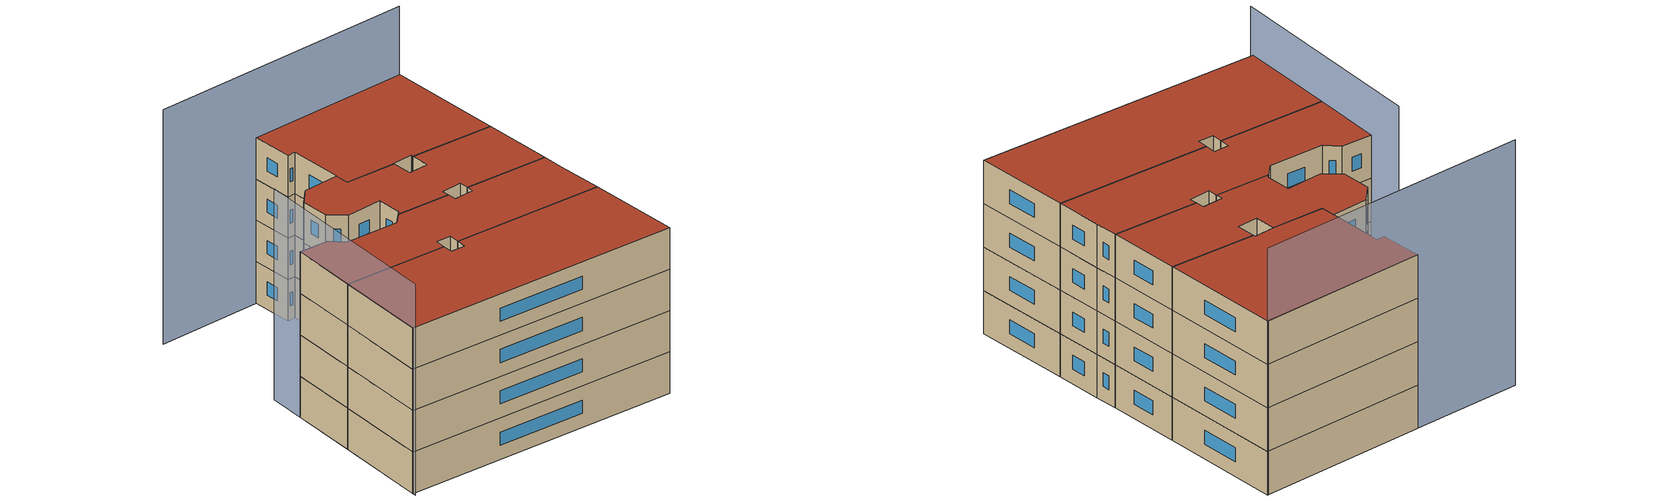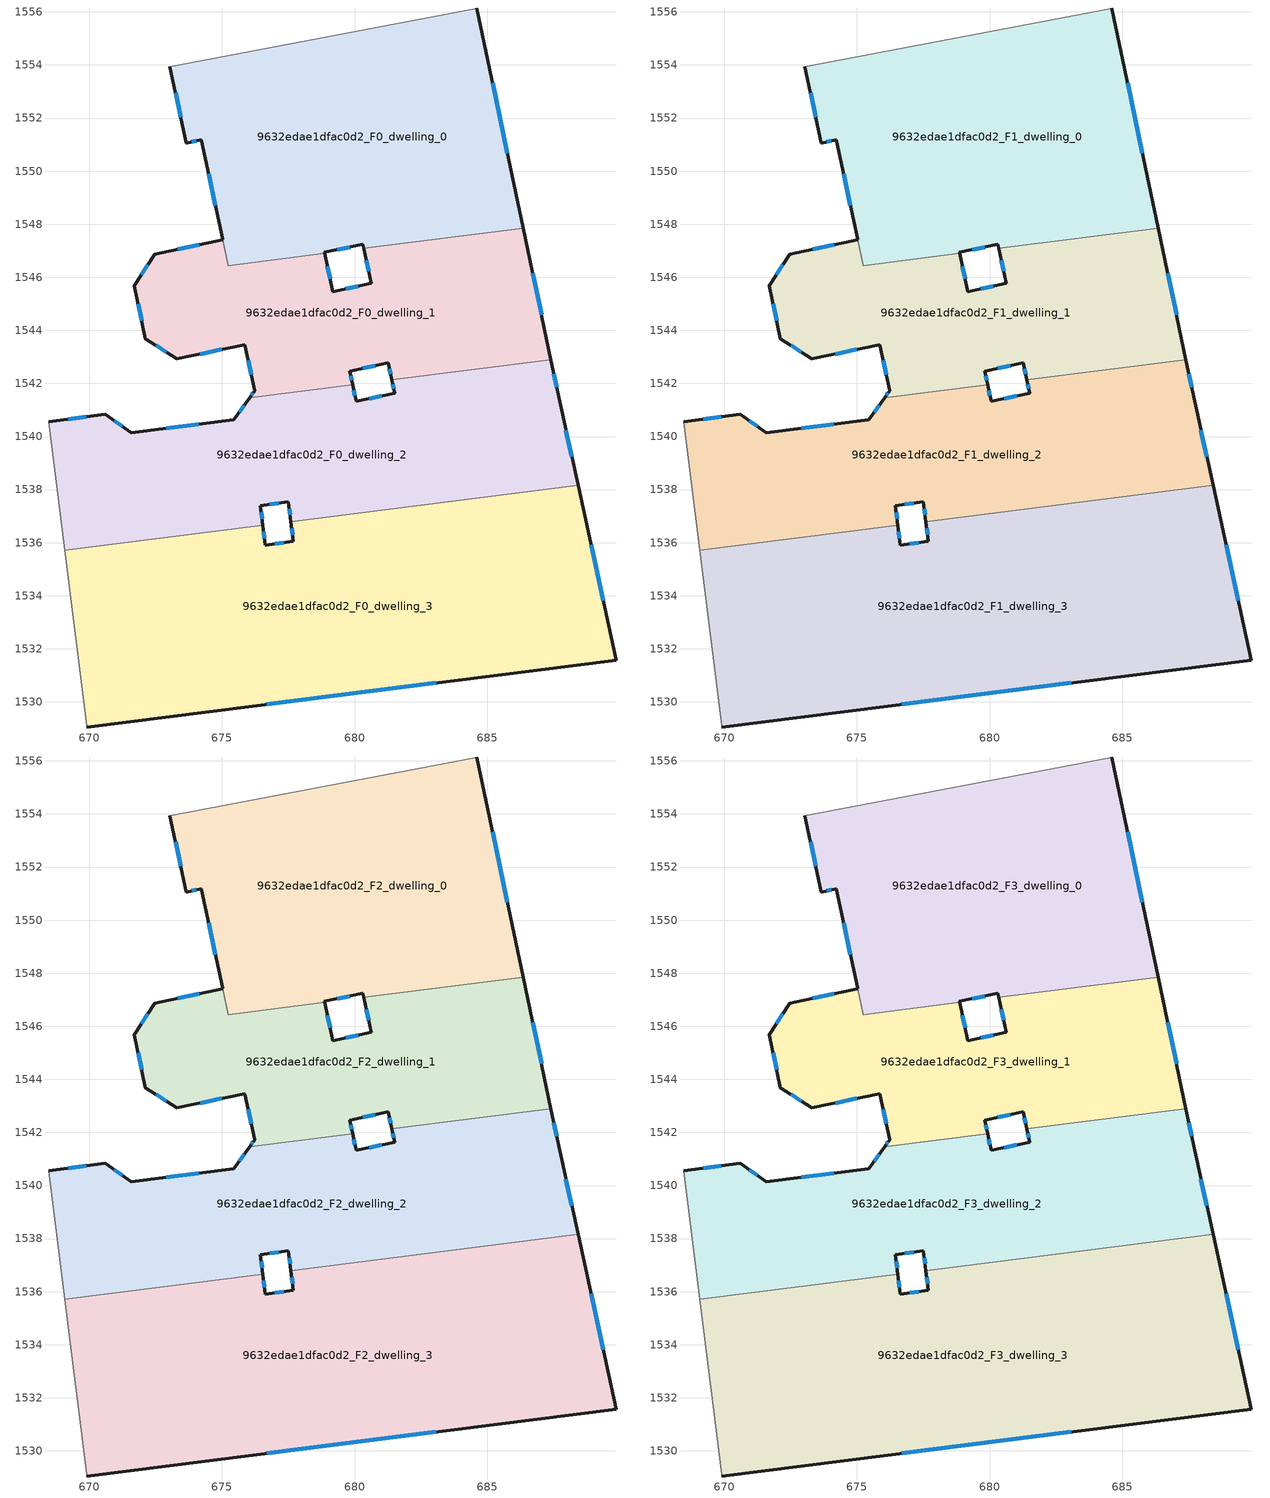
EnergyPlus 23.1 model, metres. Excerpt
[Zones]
9632edae1dfac0d2_F0_dwelling_0
 floor ground (EU_floor_Construction): 684.6,1556.15 686.35,1547.84 680.34,1547.09 680.31,1547.24 678.86,1546.94 678.87,1546.9 675.23,1546.44 674.23,1551.18 673.66,1551.06 673.04,1553.93 684.54,1556.12 z0
 wall outside (EU_wall_Construction): 673.04,1553.93 673.66,1551.06 674.23,1551.18 675.02,1547.43 / 686.35,1547.84 684.6,1556.15 / 678.87,1546.9 678.86,1546.94 680.31,1547.24 680.34,1547.09 z0:3
 wall adiabatic (EU_wall_Construction): 684.6,1556.15 684.54,1556.12 673.04,1553.93 z0:3
 wall to 9632edae1dfac0d2_F0_dwelling_1 (EU_wall_Construction): 680.34,1547.09 686.35,1547.84 / 675.02,1547.42 675.23,1546.44 678.87,1546.9 z0:3
 window (EU_Window_Construction): 674.5,1549.9 674.75,1548.7 / 673.85,1551.1 674.03,1551.14 / 673.25,1552.96 673.45,1552.04 / 685.76,1550.67 685.2,1553.32 / 679.35,1547.04 679.81,1547.14 z1.02:1.98
9632edae1dfac0d2_F0_dwelling_1
 floor ground (EU_floor_Construction): 686.35,1547.84 687.4,1542.89 681.4,1542.14 681.26,1542.77 679.81,1542.46 679.92,1541.95 676.04,1541.46 676.23,1541.73 675.86,1543.47 673.3,1542.92 672.12,1543.69 671.69,1545.68 672.46,1546.87 675.02,1547.42 675.23,1546.44 678.87,1546.9 679.18,1545.46 680.62,1545.78 680.34,1547.09 z0
 wall outside (EU_wall_Construction): 675.02,1547.42 672.46,1546.87 671.69,1545.68 672.12,1543.69 673.3,1542.92 675.86,1543.47 676.23,1541.73 676.04,1541.46 / 680.34,1547.09 680.62,1545.78 679.18,1545.46 678.87,1546.9 / 687.4,1542.89 686.35,1547.84 / 679.92,1541.95 679.81,1542.46 681.26,1542.77 681.4,1542.14 z0:3
 wall to 9632edae1dfac0d2_F0_dwelling_2 (EU_wall_Construction): 681.4,1542.14 687.4,1542.89 / 676.04,1541.46 679.92,1541.95 z0:3
 window (EU_Window_Construction): 671.84,1545.01 671.97,1544.37 / 672.2,1546.46 671.96,1546.09 / 674.15,1547.23 673.33,1547.05 / 679.07,1545.95 678.97,1546.41 / 680.13,1545.67 679.67,1545.57 / 680.43,1546.64 680.53,1546.22 / 687.04,1544.58 686.71,1546.16 / 681.31,1542.55 681.35,1542.35 / 680.3,1542.57 680.77,1542.67 / 679.88,1542.13 679.85,1542.29 / 676.17,1541.64 676.11,1541.55 / 675.99,1542.88 676.11,1542.32 / 674.17,1543.11 674.99,1543.28 / 672.52,1543.43 672.9,1543.18 z1.02:1.98
9632edae1dfac0d2_F0_dwelling_2
 floor ground (EU_floor_Construction): 687.4,1542.89 687.73,1541.32 688.42,1538.15 677.6,1536.79 677.51,1537.54 676.45,1537.4 676.54,1536.66 669.08,1535.71 668.47,1540.56 670.61,1540.83 671.58,1540.14 675.45,1540.63 676.04,1541.46 679.92,1541.95 680.06,1541.32 681.5,1541.63 681.4,1542.14 z0
 wall outside (EU_wall_Construction): 676.04,1541.46 675.45,1540.63 671.58,1540.14 670.61,1540.83 668.47,1540.56 / 681.4,1542.14 681.5,1541.63 680.06,1541.32 679.92,1541.95 / 688.42,1538.15 687.73,1541.32 687.4,1542.89 / 676.54,1536.66 676.45,1537.4 677.51,1537.54 677.6,1536.79 z0:3
 wall adiabatic (EU_wall_Construction): 668.47,1540.56 669.08,1535.71 z0:3
 wall to 9632edae1dfac0d2_F0_dwelling_3 (EU_wall_Construction): 677.6,1536.79 688.42,1538.15 / 669.08,1535.71 676.54,1536.66 z0:3
 window (EU_Window_Construction): 674.13,1540.46 672.9,1540.31 / 675.84,1541.18 675.65,1540.91 / 680.01,1541.53 679.97,1541.74 / 681.01,1541.53 680.55,1541.43 / 681.43,1541.97 681.47,1541.81 / 687.61,1541.86 687.51,1542.36 / 688.18,1539.23 687.96,1540.24 / 677.54,1537.28 677.57,1537.04 / 676.81,1537.44 677.15,1537.49 / 676.51,1536.91 676.48,1537.14 / 669.88,1540.74 669.2,1540.65 / 671.25,1540.38 670.94,1540.6 z1.02:1.98
9632edae1dfac0d2_F0_dwelling_3
 floor ground (EU_floor_Construction): 688.42,1538.15 689.86,1531.57 669.9,1529.05 669.9,1529.11 669.08,1535.71 676.54,1536.66 676.63,1535.91 677.69,1536.05 677.6,1536.79 z0
 wall outside (EU_wall_Construction): 677.6,1536.79 677.69,1536.05 676.63,1535.91 676.54,1536.66 / 669.9,1529.05 689.86,1531.57 688.42,1538.15 z0:3
 wall adiabatic (EU_wall_Construction): 669.08,1535.71 669.9,1529.11 669.9,1529.05 z0:3
 window (EU_Window_Construction): 676.6,1536.16 676.57,1536.4 / 677.33,1536 676.99,1535.96 / 677.63,1536.54 677.66,1536.3 / 689.37,1533.81 688.91,1535.91 / 676.69,1529.91 683.07,1530.71 z1.02:1.98
9632edae1dfac0d2_F1_dwelling_0
 floor to 9632edae1dfac0d2_F0_dwelling_0 (EU_floor_Construction): 684.6,1556.15 686.35,1547.84 680.34,1547.09 680.3,1547.24 678.86,1546.94 678.87,1546.9 675.23,1546.44 674.23,1551.18 673.66,1551.06 673.04,1553.93 684.54,1556.12 z3
 wall outside (EU_wall_Construction): 673.04,1553.93 673.66,1551.06 674.23,1551.18 675.02,1547.43 / 686.35,1547.84 684.6,1556.15 / 678.87,1546.9 678.86,1546.94 680.31,1547.24 680.34,1547.09 z3:6
 wall adiabatic (EU_wall_Construction): 684.6,1556.15 684.54,1556.12 673.04,1553.93 z3:6
 wall to 9632edae1dfac0d2_F1_dwelling_1 (EU_wall_Construction): 680.34,1547.09 686.35,1547.84 / 675.02,1547.42 675.23,1546.44 678.87,1546.9 z3:6
 window (EU_Window_Construction): 674.5,1549.9 674.75,1548.7 / 673.85,1551.1 674.03,1551.14 / 673.25,1552.96 673.45,1552.04 / 685.76,1550.67 685.2,1553.32 / 679.35,1547.04 679.81,1547.14 z4.02:4.98
9632edae1dfac0d2_F1_dwelling_1
 floor to 9632edae1dfac0d2_F0_dwelling_1 (EU_floor_Construction): 686.35,1547.84 687.4,1542.89 681.4,1542.14 681.26,1542.77 679.81,1542.46 679.92,1541.95 676.04,1541.46 676.23,1541.73 675.86,1543.47 673.3,1542.92 672.12,1543.69 671.69,1545.68 672.46,1546.87 675.02,1547.42 675.23,1546.44 678.87,1546.9 679.18,1545.46 680.62,1545.78 680.34,1547.09 z3
 wall outside (EU_wall_Construction): 675.02,1547.42 672.46,1546.87 671.69,1545.68 672.12,1543.69 673.3,1542.92 675.86,1543.47 676.23,1541.73 676.04,1541.46 / 680.34,1547.09 680.62,1545.78 679.18,1545.46 678.87,1546.9 / 687.4,1542.89 686.35,1547.84 / 679.92,1541.95 679.81,1542.46 681.26,1542.77 681.4,1542.14 z3:6
 wall to 9632edae1dfac0d2_F1_dwelling_2 (EU_wall_Construction): 681.4,1542.14 687.4,1542.89 / 676.04,1541.46 679.92,1541.95 z3:6
 window (EU_Window_Construction): 671.84,1545.01 671.97,1544.37 / 672.2,1546.46 671.96,1546.09 / 674.15,1547.23 673.33,1547.05 / 679.07,1545.95 678.97,1546.41 / 680.13,1545.67 679.67,1545.57 / 680.43,1546.64 680.53,1546.22 / 687.04,1544.58 686.71,1546.16 / 681.31,1542.55 681.35,1542.35 / 680.3,1542.57 680.77,1542.67 / 679.88,1542.13 679.85,1542.29 / 676.17,1541.64 676.11,1541.55 / 675.99,1542.88 676.11,1542.32 / 674.17,1543.11 674.99,1543.28 / 672.52,1543.43 672.9,1543.18 z4.02:4.98
9632edae1dfac0d2_F1_dwelling_2
 floor to 9632edae1dfac0d2_F0_dwelling_2 (EU_floor_Construction): 687.4,1542.89 687.73,1541.32 688.42,1538.15 677.6,1536.79 677.5,1537.54 676.45,1537.4 676.54,1536.66 669.08,1535.71 668.47,1540.56 670.61,1540.83 671.58,1540.14 675.45,1540.63 676.04,1541.46 679.92,1541.95 680.06,1541.32 681.5,1541.63 681.4,1542.14 z3
 wall outside (EU_wall_Construction): 676.04,1541.46 675.45,1540.63 671.58,1540.14 670.61,1540.83 668.47,1540.56 / 681.4,1542.14 681.5,1541.63 680.06,1541.32 679.92,1541.95 / 688.42,1538.15 687.73,1541.32 687.4,1542.89 / 676.54,1536.66 676.45,1537.4 677.51,1537.54 677.6,1536.79 z3:6
 wall adiabatic (EU_wall_Construction): 668.47,1540.56 669.08,1535.71 z3:6
 wall to 9632edae1dfac0d2_F1_dwelling_3 (EU_wall_Construction): 677.6,1536.79 688.42,1538.15 / 669.08,1535.71 676.54,1536.66 z3:6
 window (EU_Window_Construction): 674.13,1540.46 672.9,1540.31 / 675.84,1541.18 675.65,1540.91 / 680.01,1541.53 679.97,1541.74 / 681.01,1541.53 680.55,1541.43 / 681.43,1541.97 681.47,1541.81 / 687.61,1541.86 687.51,1542.36 / 688.18,1539.23 687.96,1540.24 / 677.54,1537.28 677.57,1537.04 / 676.81,1537.44 677.15,1537.49 / 676.51,1536.91 676.48,1537.14 / 669.88,1540.74 669.2,1540.65 / 671.25,1540.38 670.94,1540.6 z4.02:4.98
9632edae1dfac0d2_F1_dwelling_3
 floor to 9632edae1dfac0d2_F0_dwelling_3 (EU_floor_Construction): 688.42,1538.15 689.86,1531.57 669.9,1529.05 669.9,1529.11 669.08,1535.71 676.54,1536.66 676.63,1535.91 677.69,1536.05 677.6,1536.79 z3
 wall outside (EU_wall_Construction): 677.6,1536.79 677.69,1536.05 676.63,1535.91 676.54,1536.66 / 669.9,1529.05 689.86,1531.57 688.42,1538.15 z3:6
 wall adiabatic (EU_wall_Construction): 669.08,1535.71 669.9,1529.11 669.9,1529.05 z3:6
 window (EU_Window_Construction): 676.6,1536.16 676.57,1536.4 / 677.33,1536 676.99,1535.96 / 677.63,1536.54 677.66,1536.3 / 689.37,1533.81 688.91,1535.91 / 676.69,1529.91 683.07,1530.71 z4.02:4.98
9632edae1dfac0d2_F2_dwelling_0
 floor to 9632edae1dfac0d2_F1_dwelling_0 (EU_floor_Construction): 684.6,1556.15 686.35,1547.84 680.34,1547.09 680.3,1547.24 678.86,1546.94 678.87,1546.9 675.23,1546.44 674.23,1551.18 673.66,1551.06 673.04,1553.93 684.54,1556.12 z6
 wall outside (EU_wall_Construction): 673.04,1553.93 673.66,1551.06 674.23,1551.18 675.02,1547.43 / 686.35,1547.84 684.6,1556.15 / 678.87,1546.9 678.86,1546.94 680.31,1547.24 680.34,1547.09 z6:9
 wall adiabatic (EU_wall_Construction): 684.6,1556.15 684.54,1556.12 673.04,1553.93 z6:9
 wall to 9632edae1dfac0d2_F2_dwelling_1 (EU_wall_Construction): 680.34,1547.09 686.35,1547.84 / 675.02,1547.42 675.23,1546.44 678.87,1546.9 z6:9
 window (EU_Window_Construction): 674.5,1549.9 674.75,1548.7 / 673.85,1551.1 674.03,1551.14 / 673.25,1552.96 673.45,1552.04 / 685.76,1550.67 685.2,1553.32 / 679.35,1547.04 679.81,1547.14 z7.02:7.98
9632edae1dfac0d2_F2_dwelling_1
 floor to 9632edae1dfac0d2_F1_dwelling_1 (EU_floor_Construction): 686.35,1547.84 687.4,1542.89 681.4,1542.14 681.26,1542.77 679.81,1542.46 679.92,1541.95 676.04,1541.46 676.23,1541.73 675.86,1543.47 673.3,1542.92 672.12,1543.69 671.69,1545.68 672.46,1546.87 675.02,1547.42 675.23,1546.44 678.87,1546.9 679.18,1545.46 680.62,1545.78 680.34,1547.09 z6
 wall outside (EU_wall_Construction): 675.02,1547.42 672.46,1546.87 671.69,1545.68 672.12,1543.69 673.3,1542.92 675.86,1543.47 676.23,1541.73 676.04,1541.46 / 680.34,1547.09 680.62,1545.78 679.18,1545.46 678.87,1546.9 / 687.4,1542.89 686.35,1547.84 / 679.92,1541.95 679.81,1542.46 681.26,1542.77 681.4,1542.14 z6:9
 wall to 9632edae1dfac0d2_F2_dwelling_2 (EU_wall_Construction): 681.4,1542.14 687.4,1542.89 / 676.04,1541.46 679.92,1541.95 z6:9
 window (EU_Window_Construction): 671.84,1545.01 671.97,1544.37 / 672.2,1546.46 671.96,1546.09 / 674.15,1547.23 673.33,1547.05 / 679.07,1545.95 678.97,1546.41 / 680.13,1545.67 679.67,1545.57 / 680.43,1546.64 680.53,1546.22 / 687.04,1544.58 686.71,1546.16 / 681.31,1542.55 681.35,1542.35 / 680.3,1542.57 680.77,1542.67 / 679.88,1542.13 679.85,1542.29 / 676.17,1541.64 676.11,1541.55 / 675.99,1542.88 676.11,1542.32 / 674.17,1543.11 674.99,1543.28 / 672.52,1543.43 672.9,1543.18 z7.02:7.98
9632edae1dfac0d2_F2_dwelling_2
 floor to 9632edae1dfac0d2_F1_dwelling_2 (EU_floor_Construction): 687.4,1542.89 687.73,1541.32 688.42,1538.15 677.6,1536.79 677.5,1537.54 676.45,1537.4 676.54,1536.66 669.08,1535.71 668.47,1540.56 670.61,1540.83 671.58,1540.14 675.45,1540.63 676.04,1541.46 679.92,1541.95 680.06,1541.32 681.5,1541.63 681.4,1542.14 z6
 wall outside (EU_wall_Construction): 676.04,1541.46 675.45,1540.63 671.58,1540.14 670.61,1540.83 668.47,1540.56 / 681.4,1542.14 681.5,1541.63 680.06,1541.32 679.92,1541.95 / 688.42,1538.15 687.73,1541.32 687.4,1542.89 / 676.54,1536.66 676.45,1537.4 677.51,1537.54 677.6,1536.79 z6:9
 wall adiabatic (EU_wall_Construction): 668.47,1540.56 669.08,1535.71 z6:9
 wall to 9632edae1dfac0d2_F2_dwelling_3 (EU_wall_Construction): 677.6,1536.79 688.42,1538.15 / 669.08,1535.71 676.54,1536.66 z6:9
 window (EU_Window_Construction): 674.13,1540.46 672.9,1540.31 / 675.84,1541.18 675.65,1540.91 / 680.01,1541.53 679.97,1541.74 / 681.01,1541.53 680.55,1541.43 / 681.43,1541.97 681.47,1541.81 / 687.61,1541.86 687.51,1542.36 / 688.18,1539.23 687.96,1540.24 / 677.54,1537.28 677.57,1537.04 / 676.81,1537.44 677.15,1537.49 / 676.51,1536.91 676.48,1537.14 / 669.88,1540.74 669.2,1540.65 / 671.25,1540.38 670.94,1540.6 z7.02:7.98
9632edae1dfac0d2_F2_dwelling_3
 floor to 9632edae1dfac0d2_F1_dwelling_3 (EU_floor_Construction): 688.42,1538.15 689.86,1531.57 669.9,1529.05 669.9,1529.11 669.08,1535.71 676.54,1536.66 676.63,1535.91 677.69,1536.05 677.6,1536.79 z6
 wall outside (EU_wall_Construction): 677.6,1536.79 677.69,1536.05 676.63,1535.91 676.54,1536.66 / 669.9,1529.05 689.86,1531.57 688.42,1538.15 z6:9
 wall adiabatic (EU_wall_Construction): 669.08,1535.71 669.9,1529.11 669.9,1529.05 z6:9
 window (EU_Window_Construction): 676.6,1536.16 676.57,1536.4 / 677.33,1536 676.99,1535.96 / 677.63,1536.54 677.66,1536.3 / 689.37,1533.81 688.91,1535.91 / 676.69,1529.91 683.07,1530.71 z7.02:7.98
9632edae1dfac0d2_F3_dwelling_0
 floor to 9632edae1dfac0d2_F2_dwelling_0 (EU_floor_Construction): 684.6,1556.15 686.35,1547.84 680.34,1547.09 680.3,1547.24 678.86,1546.94 678.87,1546.9 675.23,1546.44 674.23,1551.18 673.66,1551.06 673.04,1553.93 684.54,1556.12 z9
 wall outside (EU_wall_Construction): 673.04,1553.93 673.66,1551.06 674.23,1551.18 675.02,1547.43 / 686.35,1547.84 684.6,1556.15 / 678.87,1546.9 678.86,1546.94 680.31,1547.24 680.34,1547.09 z9:12
 wall adiabatic (EU_wall_Construction): 684.6,1556.15 684.54,1556.12 673.04,1553.93 z9:12
 wall to 9632edae1dfac0d2_F3_dwelling_1 (EU_wall_Construction): 680.34,1547.09 686.35,1547.84 / 675.02,1547.42 675.23,1546.44 678.87,1546.9 z9:12
 window (EU_Window_Construction): 674.5,1549.9 674.75,1548.7 / 673.85,1551.1 674.03,1551.14 / 673.25,1552.96 673.45,1552.04 / 685.76,1550.67 685.2,1553.32 / 679.35,1547.04 679.81,1547.14 z10.02:10.98
 roof outside (EU_roof_Construction): 686.35,1547.84 684.6,1556.15 684.54,1556.12 673.04,1553.93 673.66,1551.06 674.23,1551.18 675.23,1546.44 678.87,1546.9 678.86,1546.94 680.31,1547.24 680.34,1547.09 z12
9632edae1dfac0d2_F3_dwelling_1
 floor to 9632edae1dfac0d2_F2_dwelling_1 (EU_floor_Construction): 686.35,1547.84 687.4,1542.89 681.4,1542.14 681.26,1542.77 679.81,1542.46 679.92,1541.95 676.04,1541.46 676.23,1541.73 675.86,1543.47 673.3,1542.92 672.12,1543.69 671.69,1545.68 672.46,1546.87 675.02,1547.42 675.23,1546.44 678.87,1546.9 679.18,1545.46 680.62,1545.78 680.34,1547.09 z9
 wall outside (EU_wall_Construction): 675.02,1547.42 672.46,1546.87 671.69,1545.68 672.12,1543.69 673.3,1542.92 675.86,1543.47 676.23,1541.73 676.04,1541.46 / 680.34,1547.09 680.62,1545.78 679.18,1545.46 678.87,1546.9 / 687.4,1542.89 686.35,1547.84 / 679.92,1541.95 679.81,1542.46 681.26,1542.77 681.4,1542.14 z9:12
 wall to 9632edae1dfac0d2_F3_dwelling_2 (EU_wall_Construction): 681.4,1542.14 687.4,1542.89 / 676.04,1541.46 679.92,1541.95 z9:12
 window (EU_Window_Construction): 671.84,1545.01 671.97,1544.37 / 672.2,1546.46 671.96,1546.09 / 674.15,1547.23 673.33,1547.05 / 679.07,1545.95 678.97,1546.41 / 680.13,1545.67 679.67,1545.57 / 680.43,1546.64 680.53,1546.22 / 687.04,1544.58 686.71,1546.16 / 681.31,1542.55 681.35,1542.35 / 680.3,1542.57 680.77,1542.67 / 679.88,1542.13 679.85,1542.29 / 676.17,1541.64 676.11,1541.55 / 675.99,1542.88 676.11,1542.32 / 674.17,1543.11 674.99,1543.28 / 672.52,1543.43 672.9,1543.18 z10.02:10.98
 roof outside (EU_roof_Construction): 687.4,1542.89 686.35,1547.84 680.34,1547.09 680.62,1545.78 679.18,1545.46 678.87,1546.9 675.23,1546.44 675.02,1547.42 672.46,1546.87 671.69,1545.68 672.12,1543.69 673.3,1542.92 675.86,1543.47 676.23,1541.73 676.04,1541.46 679.92,1541.95 679.81,1542.46 681.26,1542.77 681.4,1542.14 z12
9632edae1dfac0d2_F3_dwelling_2
 floor to 9632edae1dfac0d2_F2_dwelling_2 (EU_floor_Construction): 687.4,1542.89 687.73,1541.32 688.42,1538.15 677.6,1536.79 677.5,1537.54 676.45,1537.4 676.54,1536.66 669.08,1535.71 668.47,1540.56 670.61,1540.83 671.58,1540.14 675.45,1540.63 676.04,1541.46 679.92,1541.95 680.06,1541.32 681.5,1541.63 681.4,1542.14 z9
 wall outside (EU_wall_Construction): 676.04,1541.46 675.45,1540.63 671.58,1540.14 670.61,1540.83 668.47,1540.56 / 681.4,1542.14 681.5,1541.63 680.06,1541.32 679.92,1541.95 / 688.42,1538.15 687.73,1541.32 687.4,1542.89 / 676.54,1536.66 676.45,1537.4 677.51,1537.54 677.6,1536.79 z9:12
 wall adiabatic (EU_wall_Construction): 668.47,1540.56 669.08,1535.71 z9:12
 wall to 9632edae1dfac0d2_F3_dwelling_3 (EU_wall_Construction): 677.6,1536.79 688.42,1538.15 / 669.08,1535.71 676.54,1536.66 z9:12
 window (EU_Window_Construction): 674.13,1540.46 672.9,1540.31 / 675.84,1541.18 675.65,1540.91 / 680.01,1541.53 679.97,1541.74 / 681.01,1541.53 680.55,1541.43 / 681.43,1541.97 681.47,1541.81 / 687.61,1541.86 687.51,1542.36 / 688.18,1539.23 687.96,1540.24 / 677.54,1537.28 677.57,1537.04 / 676.81,1537.44 677.15,1537.49 / 676.51,1536.91 676.48,1537.14 / 669.88,1540.74 669.2,1540.65 / 671.25,1540.38 670.94,1540.6 z10.02:10.98
 roof outside (EU_roof_Construction): 688.42,1538.15 687.73,1541.32 687.4,1542.89 681.4,1542.14 681.5,1541.63 680.06,1541.32 679.92,1541.95 676.04,1541.46 675.45,1540.63 671.58,1540.14 670.61,1540.83 668.47,1540.56 669.08,1535.71 676.54,1536.66 676.45,1537.4 677.51,1537.54 677.6,1536.79 z12
9632edae1dfac0d2_F3_dwelling_3
 floor to 9632edae1dfac0d2_F2_dwelling_3 (EU_floor_Construction): 688.42,1538.15 689.86,1531.57 669.9,1529.05 669.9,1529.11 669.08,1535.71 676.54,1536.66 676.63,1535.91 677.69,1536.05 677.6,1536.79 z9
 wall outside (EU_wall_Construction): 677.6,1536.79 677.69,1536.05 676.63,1535.91 676.54,1536.66 / 669.9,1529.05 689.86,1531.57 688.42,1538.15 z9:12
 wall adiabatic (EU_wall_Construction): 669.08,1535.71 669.9,1529.11 669.9,1529.05 z9:12
 window (EU_Window_Construction): 676.6,1536.16 676.57,1536.4 / 677.33,1536 676.99,1535.96 / 677.63,1536.54 677.66,1536.3 / 689.37,1533.81 688.91,1535.91 / 676.69,1529.91 683.07,1530.71 z10.02:10.98
 roof outside (EU_roof_Construction): 689.86,1531.57 688.42,1538.15 677.6,1536.79 677.69,1536.05 676.63,1535.91 676.54,1536.66 669.08,1535.71 669.9,1529.11 669.9,1529.05 z12
shading: 668.14,1543.25 669.94,1528.83 z0:15.3; 684.55,1556.08 665.52,1552.53 z0:17
[Building]
EU S2 Campaign: North Axis=0; Terrain=City; Solar Distribution=FullExterior
[Site:Location]
Vienna: Latitude=48; Longitude=16.5; Time Zone=1; Elevation=183
[SizingPeriod:WeatherFileDays]
AnnualSizingPeriod: Begin Month=1; Begin Day of Month=1; End Month=12; End Day of Month=31; Day of Week for Start Day=Monday; Use Weather File Daylight Saving Period=No; Use Weather File Rain and Snow Indicators=No
[MATERIAL]
EU_InternalMass_Material: Roughness=MediumRough; Thickness=0.1; Conductivity=1; Density=1800; Specific Heat=900; Thermal Absorptance=0.9; Solar Absorptance=0.7; Visible Absorptance=0.7
[MATERIAL:NOMASS] Roughness=MediumRough; Thermal Absorptance=0.9; Solar Absorptance=0.7; Visible Absorptance=0.7
Name | Thermal Resistance
EU_wall_NoMass | 0.942466
EU_roof_NoMass | 0.551687
EU_floor_NoMass | 0.66527
[WINDOWMATERIAL:SIMPLEGLAZINGSYSTEM]
EU_Window_SimpleGlazing: UFactor=2.03367; Solar Heat Gain Coefficient=0.65; Visible Transmittance=0.65
[CONSTRUCTION]
EU_wall_Construction: EU_wall_NoMass
EU_roof_Construction: EU_roof_NoMass
EU_floor_Construction: EU_floor_NoMass
EU_Window_Construction: EU_Window_SimpleGlazing
EU_InternalMass_Construction: EU_InternalMass_Material
[ZONE] Type=1; Multiplier=1; Ceiling Height=autocalculate; Floor Area=autocalculate; Part of Total Floor Area=Yes
Name | Volume
9632edae1dfac0d2_F0_dwelling_0 | 276.974
9632edae1dfac0d2_F1_dwelling_0; 9632edae1dfac0d2_F2_dwelling_0; 9632edae1dfac0d2_F3_dwelling_0 | 276.973
9632edae1dfac0d2_F0_dwelling_1 | 201.586
9632edae1dfac0d2_F1_dwelling_1; 9632edae1dfac0d2_F2_dwelling_1; 9632edae1dfac0d2_F3_dwelling_1 | 201.585
9632edae1dfac0d2_F0_dwelling_2; 9632edae1dfac0d2_F1_dwelling_2; 9632edae1dfac0d2_F2_dwelling_2; 9632edae1dfac0d2_F3_dwelling_2 | 264.261
9632edae1dfac0d2_F0_dwelling_3 | 396.27
9632edae1dfac0d2_F1_dwelling_3; 9632edae1dfac0d2_F2_dwelling_3; 9632edae1dfac0d2_F3_dwelling_3 | 396.272
[INTERNALMASS] Construction=EU_InternalMass_Construction
Name | Zone or ZoneList | Surface Area
9632edae1dfac0d2_F0_dwelling_0_EU_InternalMass | 9632edae1dfac0d2_F0_dwelling_0 | 92.3369
9632edae1dfac0d2_F0_dwelling_1_EU_InternalMass | 9632edae1dfac0d2_F0_dwelling_1 | 67.1948
9632edae1dfac0d2_F0_dwelling_2_EU_InternalMass | 9632edae1dfac0d2_F0_dwelling_2 | 88.0865
9632edae1dfac0d2_F0_dwelling_3_EU_InternalMass | 9632edae1dfac0d2_F0_dwelling_3 | 132.09
9632edae1dfac0d2_F1_dwelling_0_EU_InternalMass | 9632edae1dfac0d2_F1_dwelling_0 | 92.3369
9632edae1dfac0d2_F1_dwelling_1_EU_InternalMass | 9632edae1dfac0d2_F1_dwelling_1 | 67.1948
9632edae1dfac0d2_F1_dwelling_2_EU_InternalMass | 9632edae1dfac0d2_F1_dwelling_2 | 88.0865
9632edae1dfac0d2_F1_dwelling_3_EU_InternalMass | 9632edae1dfac0d2_F1_dwelling_3 | 132.09
9632edae1dfac0d2_F2_dwelling_0_EU_InternalMass | 9632edae1dfac0d2_F2_dwelling_0 | 92.3369
9632edae1dfac0d2_F2_dwelling_1_EU_InternalMass | 9632edae1dfac0d2_F2_dwelling_1 | 67.1948
9632edae1dfac0d2_F2_dwelling_2_EU_InternalMass | 9632edae1dfac0d2_F2_dwelling_2 | 88.0865
9632edae1dfac0d2_F2_dwelling_3_EU_InternalMass | 9632edae1dfac0d2_F2_dwelling_3 | 132.09
9632edae1dfac0d2_F3_dwelling_0_EU_InternalMass | 9632edae1dfac0d2_F3_dwelling_0 | 92.3369
9632edae1dfac0d2_F3_dwelling_1_EU_InternalMass | 9632edae1dfac0d2_F3_dwelling_1 | 67.1948
9632edae1dfac0d2_F3_dwelling_2_EU_InternalMass | 9632edae1dfac0d2_F3_dwelling_2 | 88.0865
9632edae1dfac0d2_F3_dwelling_3_EU_InternalMass | 9632edae1dfac0d2_F3_dwelling_3 | 132.09
[OTHEREQUIPMENT] Fuel Type=Electricity; Design Level Calculation Method=Watts/Area; Power per Zone Floor Area=1; Fraction Latent=0; Fraction Radiant=0; Fraction Lost=0; Carbon Dioxide Generation Rate=0; EndUse Subcategory=EU_Step8_InternalGains
Name | Zone or ZoneList or Space or SpaceList | Schedule
EU_Step8_InternalGain_9632edae1dfac0d2_F0_dwelling_0_f000 | 9632edae1dfac0d2_F0_dwelling_0 | EU_Step8_GainSchedule_9632edae1dfac0d2_F0_dwelling_0_f000
EU_Step8_InternalGain_9632edae1dfac0d2_F0_dwelling_1_f000 | 9632edae1dfac0d2_F0_dwelling_1 | EU_Step8_GainSchedule_9632edae1dfac0d2_F0_dwelling_1_f000
EU_Step8_InternalGain_9632edae1dfac0d2_F0_dwelling_2_f000 | 9632edae1dfac0d2_F0_dwelling_2 | EU_Step8_GainSchedule_9632edae1dfac0d2_F0_dwelling_2_f000
EU_Step8_InternalGain_9632edae1dfac0d2_F0_dwelling_3_f000 | 9632edae1dfac0d2_F0_dwelling_3 | EU_Step8_GainSchedule_9632edae1dfac0d2_F0_dwelling_3_f000
EU_Step8_InternalGain_9632edae1dfac0d2_F1_dwelling_0_f000 | 9632edae1dfac0d2_F1_dwelling_0 | EU_Step8_GainSchedule_9632edae1dfac0d2_F1_dwelling_0_f000
EU_Step8_InternalGain_9632edae1dfac0d2_F1_dwelling_1_f000 | 9632edae1dfac0d2_F1_dwelling_1 | EU_Step8_GainSchedule_9632edae1dfac0d2_F1_dwelling_1_f000
EU_Step8_InternalGain_9632edae1dfac0d2_F1_dwelling_2_f000 | 9632edae1dfac0d2_F1_dwelling_2 | EU_Step8_GainSchedule_9632edae1dfac0d2_F1_dwelling_2_f000
EU_Step8_InternalGain_9632edae1dfac0d2_F1_dwelling_3_f000 | 9632edae1dfac0d2_F1_dwelling_3 | EU_Step8_GainSchedule_9632edae1dfac0d2_F1_dwelling_3_f000
EU_Step8_InternalGain_9632edae1dfac0d2_F2_dwelling_0_f000 | 9632edae1dfac0d2_F2_dwelling_0 | EU_Step8_GainSchedule_9632edae1dfac0d2_F2_dwelling_0_f000
EU_Step8_InternalGain_9632edae1dfac0d2_F2_dwelling_1_f000 | 9632edae1dfac0d2_F2_dwelling_1 | EU_Step8_GainSchedule_9632edae1dfac0d2_F2_dwelling_1_f000
EU_Step8_InternalGain_9632edae1dfac0d2_F2_dwelling_2_f000 | 9632edae1dfac0d2_F2_dwelling_2 | EU_Step8_GainSchedule_9632edae1dfac0d2_F2_dwelling_2_f000
EU_Step8_InternalGain_9632edae1dfac0d2_F2_dwelling_3_f000 | 9632edae1dfac0d2_F2_dwelling_3 | EU_Step8_GainSchedule_9632edae1dfac0d2_F2_dwelling_3_f000
EU_Step8_InternalGain_9632edae1dfac0d2_F3_dwelling_0_f000 | 9632edae1dfac0d2_F3_dwelling_0 | EU_Step8_GainSchedule_9632edae1dfac0d2_F3_dwelling_0_f000
EU_Step8_InternalGain_9632edae1dfac0d2_F3_dwelling_1_f000 | 9632edae1dfac0d2_F3_dwelling_1 | EU_Step8_GainSchedule_9632edae1dfac0d2_F3_dwelling_1_f000
EU_Step8_InternalGain_9632edae1dfac0d2_F3_dwelling_2_f000 | 9632edae1dfac0d2_F3_dwelling_2 | EU_Step8_GainSchedule_9632edae1dfac0d2_F3_dwelling_2_f000
EU_Step8_InternalGain_9632edae1dfac0d2_F3_dwelling_3_f000 | 9632edae1dfac0d2_F3_dwelling_3 | EU_Step8_GainSchedule_9632edae1dfac0d2_F3_dwelling_3_f000
[ZONEVENTILATION:DESIGNFLOWRATE] Schedule=EU_AlwaysOn; Design Flow Rate Calculation Method=AirChanges/Hour; Air Changes per Hour=0.530523; Ventilation Type=Natural; Fan Pressure Rise=0; Fan Total Efficiency=1; Constant Term Coefficient=1; Temperature Term Coefficient=0; Velocity Term Coefficient=0; Velocity Squared Term Coefficient=0; Minimum Indoor Temperature=-100; Maximum Indoor Temperature=100; Delta Temperature=-100; Minimum Outdoor Temperature=-100; Maximum Outdoor Temperature=100; Maximum Wind Speed=40
Name | Zone or ZoneList or Space or SpaceList
EU_ConstantAir_9632edae1dfac0d2_F0_dwelling_0 | 9632edae1dfac0d2_F0_dwelling_0
EU_ConstantAir_9632edae1dfac0d2_F0_dwelling_1 | 9632edae1dfac0d2_F0_dwelling_1
EU_ConstantAir_9632edae1dfac0d2_F0_dwelling_2 | 9632edae1dfac0d2_F0_dwelling_2
EU_ConstantAir_9632edae1dfac0d2_F0_dwelling_3 | 9632edae1dfac0d2_F0_dwelling_3
EU_ConstantAir_9632edae1dfac0d2_F1_dwelling_0 | 9632edae1dfac0d2_F1_dwelling_0
EU_ConstantAir_9632edae1dfac0d2_F1_dwelling_1 | 9632edae1dfac0d2_F1_dwelling_1
EU_ConstantAir_9632edae1dfac0d2_F1_dwelling_2 | 9632edae1dfac0d2_F1_dwelling_2
EU_ConstantAir_9632edae1dfac0d2_F1_dwelling_3 | 9632edae1dfac0d2_F1_dwelling_3
EU_ConstantAir_9632edae1dfac0d2_F2_dwelling_0 | 9632edae1dfac0d2_F2_dwelling_0
EU_ConstantAir_9632edae1dfac0d2_F2_dwelling_1 | 9632edae1dfac0d2_F2_dwelling_1
EU_ConstantAir_9632edae1dfac0d2_F2_dwelling_2 | 9632edae1dfac0d2_F2_dwelling_2
EU_ConstantAir_9632edae1dfac0d2_F2_dwelling_3 | 9632edae1dfac0d2_F2_dwelling_3
EU_ConstantAir_9632edae1dfac0d2_F3_dwelling_0 | 9632edae1dfac0d2_F3_dwelling_0
EU_ConstantAir_9632edae1dfac0d2_F3_dwelling_1 | 9632edae1dfac0d2_F3_dwelling_1
EU_ConstantAir_9632edae1dfac0d2_F3_dwelling_2 | 9632edae1dfac0d2_F3_dwelling_2
EU_ConstantAir_9632edae1dfac0d2_F3_dwelling_3 | 9632edae1dfac0d2_F3_dwelling_3
[HVACTEMPLATE:THERMOSTAT] Constant Heating Setpoint=20; Constant Cooling Setpoint=50
EU_HeatOnly_9632edae1dfac0d2_F0_dwelling_0; EU_HeatOnly_9632edae1dfac0d2_F0_dwelling_1; EU_HeatOnly_9632edae1dfac0d2_F0_dwelling_2; EU_HeatOnly_9632edae1dfac0d2_F0_dwelling_3; EU_HeatOnly_9632edae1dfac0d2_F1_dwelling_0; EU_HeatOnly_9632edae1dfac0d2_F1_dwelling_1; EU_HeatOnly_9632edae1dfac0d2_F1_dwelling_2; EU_HeatOnly_9632edae1dfac0d2_F1_dwelling_3; EU_HeatOnly_9632edae1dfac0d2_F2_dwelling_0; EU_HeatOnly_9632edae1dfac0d2_F2_dwelling_1; EU_HeatOnly_9632edae1dfac0d2_F2_dwelling_2; EU_HeatOnly_9632edae1dfac0d2_F2_dwelling_3; EU_HeatOnly_9632edae1dfac0d2_F3_dwelling_0; EU_HeatOnly_9632edae1dfac0d2_F3_dwelling_1; EU_HeatOnly_9632edae1dfac0d2_F3_dwelling_2; EU_HeatOnly_9632edae1dfac0d2_F3_dwelling_3
[HVACTEMPLATE:ZONE:IDEALLOADSAIRSYSTEM] System Availability Schedule=EU_AlwaysOn; Maximum Heating Supply Air Temperature=50; Minimum Cooling Supply Air Temperature=13; Maximum Heating Supply Air Humidity Ratio=0.0156; Minimum Cooling Supply Air Humidity Ratio=0.0077; Heating Limit=NoLimit; Cooling Limit=NoLimit; Heating Availability Schedule=EU_AlwaysOn; Cooling Availability Schedule=EU_CoolingOff; Dehumidification Control Type=ConstantSensibleHeatRatio; Cooling Sensible Heat Ratio=0.7; Dehumidification Setpoint=60; Humidification Control Type=None; Humidification Setpoint=30; Outdoor Air Method=None; Outdoor Air Flow Rate per Person=0.00944; Outdoor Air Flow Rate per Zone Floor Area=0; Outdoor Air Flow Rate per Zone=0; Demand Controlled Ventilation Type=None; Outdoor Air Economizer Type=NoEconomizer; Heat Recovery Type=None; Sensible Heat Recovery Effectiveness=0.7; Latent Heat Recovery Effectiveness=0.65
Name | Template Thermostat
9632edae1dfac0d2_F0_dwelling_0 | EU_HeatOnly_9632edae1dfac0d2_F0_dwelling_0
9632edae1dfac0d2_F0_dwelling_1 | EU_HeatOnly_9632edae1dfac0d2_F0_dwelling_1
9632edae1dfac0d2_F0_dwelling_2 | EU_HeatOnly_9632edae1dfac0d2_F0_dwelling_2
9632edae1dfac0d2_F0_dwelling_3 | EU_HeatOnly_9632edae1dfac0d2_F0_dwelling_3
9632edae1dfac0d2_F1_dwelling_0 | EU_HeatOnly_9632edae1dfac0d2_F1_dwelling_0
9632edae1dfac0d2_F1_dwelling_1 | EU_HeatOnly_9632edae1dfac0d2_F1_dwelling_1
9632edae1dfac0d2_F1_dwelling_2 | EU_HeatOnly_9632edae1dfac0d2_F1_dwelling_2
9632edae1dfac0d2_F1_dwelling_3 | EU_HeatOnly_9632edae1dfac0d2_F1_dwelling_3
9632edae1dfac0d2_F2_dwelling_0 | EU_HeatOnly_9632edae1dfac0d2_F2_dwelling_0
9632edae1dfac0d2_F2_dwelling_1 | EU_HeatOnly_9632edae1dfac0d2_F2_dwelling_1
9632edae1dfac0d2_F2_dwelling_2 | EU_HeatOnly_9632edae1dfac0d2_F2_dwelling_2
9632edae1dfac0d2_F2_dwelling_3 | EU_HeatOnly_9632edae1dfac0d2_F2_dwelling_3
9632edae1dfac0d2_F3_dwelling_0 | EU_HeatOnly_9632edae1dfac0d2_F3_dwelling_0
9632edae1dfac0d2_F3_dwelling_1 | EU_HeatOnly_9632edae1dfac0d2_F3_dwelling_1
9632edae1dfac0d2_F3_dwelling_2 | EU_HeatOnly_9632edae1dfac0d2_F3_dwelling_2
9632edae1dfac0d2_F3_dwelling_3 | EU_HeatOnly_9632edae1dfac0d2_F3_dwelling_3
[SIZING:ZONE] Zone Cooling Design Supply Air Temperature Input Method=SupplyAirTemperature; Zone Cooling Design Supply Air Temperature=13; Zone Heating Design Supply Air Temperature Input Method=SupplyAirTemperature; Zone Heating Design Supply Air Temperature=50; Zone Cooling Design Supply Air Humidity Ratio=0.008; Zone Heating Design Supply Air Humidity Ratio=0.008; Cooling Design Air Flow Method=DesignDay; Cooling Design Air Flow Rate=0; Cooling Minimum Air Flow per Zone Floor Area=0.000762; Cooling Minimum Air Flow=0; Cooling Minimum Air Flow Fraction=0.2; Heating Design Air Flow Method=DesignDay; Heating Design Air Flow Rate=0; Heating Maximum Air Flow per Zone Floor Area=0.002032; Heating Maximum Air Flow=0.141576; Heating Maximum Air Flow Fraction=0.3; Account for Dedicated Outdoor Air System=No; Dedicated Outdoor Air System Control Strategy=NeutralSupplyAir; Dedicated Outdoor Air Low Setpoint Temperature for Design=autosize; Dedicated Outdoor Air High Setpoint Temperature for Design=autosize; Zone Load Sizing Method=Sensible Load Only No Latent Load; Zone Latent Cooling Design Supply Air Humidity Ratio Input Method=HumidityRatioDifference; Zone Cooling Design Supply Air Humidity Ratio Difference=0.005; Zone Latent Heating Design Supply Air Humidity Ratio Input Method=HumidityRatioDifference; Zone Humidification Design Supply Air Humidity Ratio Difference=0.005
9632edae1dfac0d2_F0_dwelling_0; 9632edae1dfac0d2_F0_dwelling_1; 9632edae1dfac0d2_F0_dwelling_2; 9632edae1dfac0d2_F0_dwelling_3; 9632edae1dfac0d2_F1_dwelling_0; 9632edae1dfac0d2_F1_dwelling_1; 9632edae1dfac0d2_F1_dwelling_2; 9632edae1dfac0d2_F1_dwelling_3; 9632edae1dfac0d2_F2_dwelling_0; 9632edae1dfac0d2_F2_dwelling_1; 9632edae1dfac0d2_F2_dwelling_2; 9632edae1dfac0d2_F2_dwelling_3; 9632edae1dfac0d2_F3_dwelling_0; 9632edae1dfac0d2_F3_dwelling_1; 9632edae1dfac0d2_F3_dwelling_2; 9632edae1dfac0d2_F3_dwelling_3
[SCHEDULE:CONSTANT]
Name | Hourly Value
EU_AlwaysOn | 1
EU_CoolingOff | 0
[SCHEDULE:FILE] Column Number=1; Rows to Skip at Top=0; Number of Hours of Data=8760; Column Separator=Comma; Interpolate to Timestep=No; Minutes per Item=60; Adjust Schedule for Daylight Savings=Yes
Name | File
EU_Step8_GainSchedule_9632edae1dfac0d2_F0_dwelling_0_f000 | ../../schedules/9632edae1dfac0d2/9632edae1dfac0d2_F0_dwelling_0_f000_gain.csv
EU_Step8_GainSchedule_9632edae1dfac0d2_F0_dwelling_1_f000 | ../../schedules/9632edae1dfac0d2/9632edae1dfac0d2_F0_dwelling_1_f000_gain.csv
EU_Step8_GainSchedule_9632edae1dfac0d2_F0_dwelling_2_f000 | ../../schedules/9632edae1dfac0d2/9632edae1dfac0d2_F0_dwelling_2_f000_gain.csv
EU_Step8_GainSchedule_9632edae1dfac0d2_F0_dwelling_3_f000 | ../../schedules/9632edae1dfac0d2/9632edae1dfac0d2_F0_dwelling_3_f000_gain.csv
EU_Step8_GainSchedule_9632edae1dfac0d2_F1_dwelling_0_f000 | ../../schedules/9632edae1dfac0d2/9632edae1dfac0d2_F1_dwelling_0_f000_gain.csv
EU_Step8_GainSchedule_9632edae1dfac0d2_F1_dwelling_1_f000 | ../../schedules/9632edae1dfac0d2/9632edae1dfac0d2_F1_dwelling_1_f000_gain.csv
EU_Step8_GainSchedule_9632edae1dfac0d2_F1_dwelling_2_f000 | ../../schedules/9632edae1dfac0d2/9632edae1dfac0d2_F1_dwelling_2_f000_gain.csv
EU_Step8_GainSchedule_9632edae1dfac0d2_F1_dwelling_3_f000 | ../../schedules/9632edae1dfac0d2/9632edae1dfac0d2_F1_dwelling_3_f000_gain.csv
EU_Step8_GainSchedule_9632edae1dfac0d2_F2_dwelling_0_f000 | ../../schedules/9632edae1dfac0d2/9632edae1dfac0d2_F2_dwelling_0_f000_gain.csv
EU_Step8_GainSchedule_9632edae1dfac0d2_F2_dwelling_1_f000 | ../../schedules/9632edae1dfac0d2/9632edae1dfac0d2_F2_dwelling_1_f000_gain.csv
EU_Step8_GainSchedule_9632edae1dfac0d2_F2_dwelling_2_f000 | ../../schedules/9632edae1dfac0d2/9632edae1dfac0d2_F2_dwelling_2_f000_gain.csv
EU_Step8_GainSchedule_9632edae1dfac0d2_F2_dwelling_3_f000 | ../../schedules/9632edae1dfac0d2/9632edae1dfac0d2_F2_dwelling_3_f000_gain.csv
EU_Step8_GainSchedule_9632edae1dfac0d2_F3_dwelling_0_f000 | ../../schedules/9632edae1dfac0d2/9632edae1dfac0d2_F3_dwelling_0_f000_gain.csv
EU_Step8_GainSchedule_9632edae1dfac0d2_F3_dwelling_1_f000 | ../../schedules/9632edae1dfac0d2/9632edae1dfac0d2_F3_dwelling_1_f000_gain.csv
EU_Step8_GainSchedule_9632edae1dfac0d2_F3_dwelling_2_f000 | ../../schedules/9632edae1dfac0d2/9632edae1dfac0d2_F3_dwelling_2_f000_gain.csv
EU_Step8_GainSchedule_9632edae1dfac0d2_F3_dwelling_3_f000 | ../../schedules/9632edae1dfac0d2/9632edae1dfac0d2_F3_dwelling_3_f000_gain.csv
